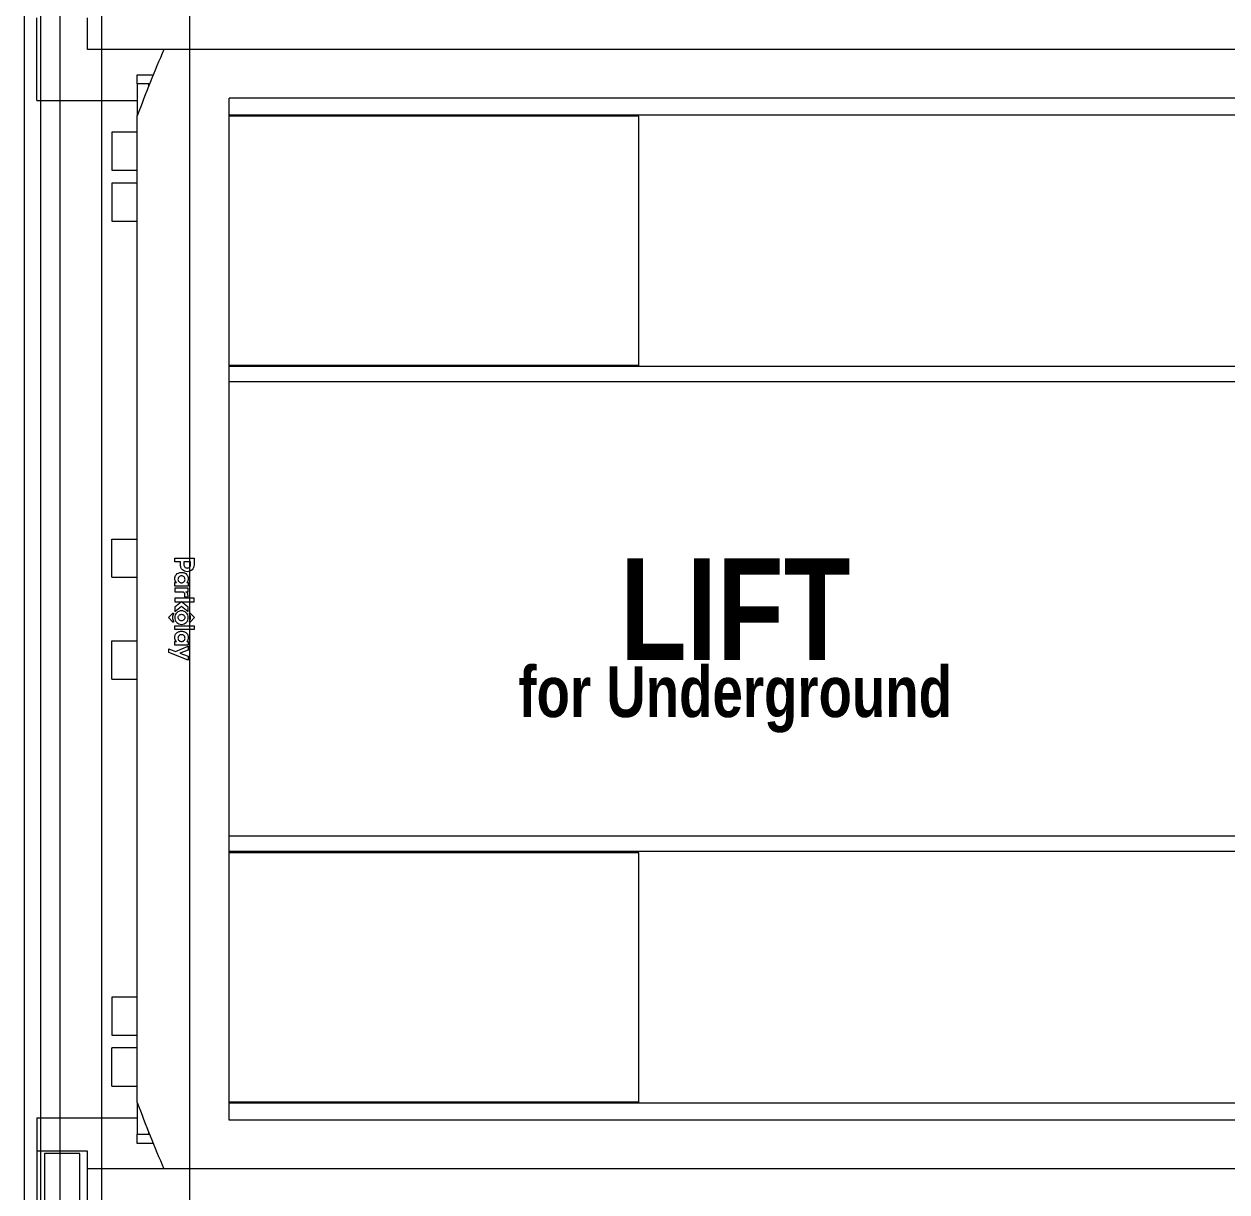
# Model space of a CAD drawing. Header units: inches. Extents: x -17229 to 23588, y -1896 to 20170.
# Drawn here: x -11595 to -9231, y 6918 to 9213 of the extents above; entities that cross this region are included whole.
import ezdxf

# ---------------------------------------------------------------- set-up
doc = ezdxf.new("R2010")
doc.units = ezdxf.units.IN
doc.header["$MEASUREMENT"] = 0
doc.set_wipeout_variables(frame=1)
for name, color, linetype in [('PK24-LABEL', 7, 'Continuous'), ('PK24-LOGO', 7, 'Continuous'), ('PK24E', 7, 'Continuous'), ('PK24E-DATA', 7, 'Continuous')]:
    doc.layers.add(name, color=color, linetype=linetype)
doc.layers.add('PK24E-COMP-PALLET', color=132, linetype='Continuous', true_color=0x00b7c8)
doc.layers.add('PK24E-SYS-LIFT', color=31, linetype='Continuous', true_color=0xffcc5a)
doc.styles.add('Impact', font='impact.ttf', dxfattribs={"height": 5})
doc.styles.get("Standard").update_dxf_attribs({"font": 'arial.ttf'})

# ---------------------------------------------------------------- blocks, each defined once
blk = doc.blocks.new('ELIFTUG---TOP-COMP-PKE24')
at = {"layer": 'PK24E-SYS-LIFT', "linetype": 'Continuous', "lineweight": 5}
for p, q in [((-287.25, 100), (-287.25, 116.25)), ((-277.25, 110), (-277.25, 116.25)), ((-255.5, 110), (-277.25, 110)), ((-255.5, 95), (-255.5, 110)), ((-267.5, 103.22), (-267.5, 105)), ((-267.5, 105), (-258.3, 105)), ((-258.3, 105), (-258.3, 103.22)), ((-265.25, 103.22), (-267.5, 103.22)), ((-267.5, 103.22), (-267.5, -103.22)), ((-265.25, 94), (-265.25, 103.22)), ((-258.3, 103.22), (-262.25, 103.22)), ((-262.25, 103.22), (-262.25, 94)), ((-258.3, 103.22), (-258.3, -103.22)), ((-287.25, 100), (-267.5, 100)), ((-257.8, 75.2), (-257.8, 94.8)), ((-253, 95), (-257.6, 95)), ((-257.6, 95), (-257.6, 75)), ((-253, 75), (-253, 95)), ((-252.8, 94.8), (-252.8, 75.2)), ((-267.5, 93.75), (-272.5, 93.75)), ((-272.5, 93.75), (-272.5, 86.25)), ((-262.25, 94), (-265.25, 94)), ((-265.25, 94), (-265.25, -94)), ((-262.25, 94), (-262.25, -94)), ((-257.8, 88), (-258.3, 88)), ((-272.5, 86.25), (-267.5, 86.25)), ((-267.5, 83.75), (-272.5, 83.75)), ((-272.5, 83.75), (-272.5, 76.25)), ((-230.5, 83.9), (-230.5, 67.75)), ((-220.5, 83.9), (-230.5, 83.9)), ((-220.5, 83.9), (-220.5, 81.9)), ((-258.3, 82), (-257.8, 82)), ((-252.8, 81.9), (-230.5, 81.9)), ((220.5, 81.9), (-220.5, 81.9)), ((-272.5, 76.25), (-267.5, 76.25)), ((-257.6, 75), (-253, 75)), ((-255.5, 67.75), (-255.5, 75)), ((-255.5, 73.9), (-230.5, 73.9)), ((-85.6, 73.9), (-220.5, 73.9)), ((-220.5, 73.9), (-220.5, -73.9)), ((-216.5, 2.25), (-216.5, 73.9)), ((-87.6, 2.25), (-87.6, 73.9)), ((-85.6, -73.9), (-85.6, 73.9)), ((77.6, 73.9), (-77.6, 73.9)), ((-77.6, 73.9), (-77.6, -73.9)), ((-258.3, 67.75), (-230.5, 67.75)), ((-230.5, 59.75), (-258.3, 59.75)), ((-255.5, 52.5), (-255.5, 59.75)), ((-230.5, 59.75), (-230.5, -59.75)), ((-257.8, 32.7), (-257.8, 52.3)), ((-253, 52.5), (-257.6, 52.5)), ((-257.6, 52.5), (-257.6, 32.5)), ((-253, 32.5), (-253, 52.5)), ((-252.8, 52.3), (-252.8, 32.7)), ((-257.8, 45.5), (-258.3, 45.5)), ((-258.3, 39.5), (-257.8, 39.5)), ((-257.6, 32.5), (-253, 32.5)), ((-255.5, 10), (-255.5, 32.5)), ((-127.91, 29.45), (-127.91, 24.3)), ((-127.91, 29.45), (-127.61, 29.45)), ((-127.61, 29.45), (-127.61, 24.3)), ((-127.61, 29.45), (-116.61, 29.45)), ((-116.61, 29.45), (-116.61, 24.3)), ((-116.61, 29.45), (-116.31, 29.45)), ((-116.31, 29.45), (-116.31, 24.3)), ((-151.04, 24.35), (-153.72, 21.67)), ((-146.87, 24.35), (-151.04, 24.35)), ((-151.04, 24.35), (-151.04, 5.05)), ((-146.87, 24.35), (-146.38, 24.35)), ((-135.72, 24.35), (-146.38, 24.35)), ((-135.72, 24.3), (-135.72, 24.35)), ((-135.72, 24.3), (-115.72, 24.3)), ((-135.72, 24.3), (-135.72, 22.37)), ((-114.42, 24.3), (-115.72, 24.3)), ((-115.72, 22.3), (-115.72, 24.3)), ((-114.42, 24.3), (-114.42, 5.1)), ((-153.72, 21.67), (-153.72, 7.73)), ((-135.72, 21.45), (-135.72, 22.37)), ((-135.72, 21.45), (-135.72, 20.02)), ((-135.72, 21.45), (-115.72, 21.45)), ((-115.72, 22.3), (-115.72, 21.45)), ((-115.72, 21.45), (-115.72, 19.93)), ((-112.62, 22.99), (-114.42, 22.99)), ((-112.62, 21.91), (-112.62, 22.99)), ((-112.62, 22.99), (-112.62, 6.41)), ((-110.52, 21.91), (-112.62, 21.91)), ((-112.62, 21.91), (-112.62, 14.7)), ((-109.02, 22.7), (-110.52, 22.7)), ((-110.52, 22.7), (-110.52, 6.7)), ((-103.72, 22.75), (-109.02, 22.75)), ((-109.02, 22.75), (-109.02, 22.55)), ((-109.02, 22.55), (-109.02, 14.4)), ((-103.72, 22.55), (-109.02, 22.55)), ((-102.72, 22.95), (-103.72, 22.95)), ((-103.72, 22.95), (-103.72, 22.75)), ((-103.72, 22.75), (-103.72, 14.4)), ((-102.72, 22.75), (-103.72, 22.75)), ((-102.72, 22.95), (-102.72, 22.75)), ((-102.72, 22.75), (-102.72, 14.4)), ((-97.72, 21.96), (-102.72, 22.4)), ((-135.72, 18.48), (-135.72, 20.02)), ((-115.72, 19.93), (-115.72, 18.48)), ((-96.62, 20.77), (-96.62, 20.56)), ((-96.62, 20.56), (-96.62, 19.04)), ((-96.62, 19.04), (-96.62, 15.55)), ((-135.72, 18.48), (-135.72, 15.68)), ((-115.72, 18.48), (-135.72, 18.48)), ((-115.72, 14.7), (-115.72, 18.48)), ((-96.62, 15.55), (-102.72, 17.18)), ((-135.72, 13.72), (-135.72, 15.68)), ((-115.72, 10.92), (-115.72, 14.7)), ((-112.62, 14.7), (-112.62, 7.49)), ((-109.02, 14.4), (-109.02, 12.75)), ((-103.72, 14.4), (-109.02, 14.4)), ((-103.72, 14.4), (-103.72, 12.75)), ((-102.72, 14.4), (-103.72, 14.4)), ((-102.72, 15.45), (-96.42, 13.65)), ((-102.72, 14.4), (-102.72, 12.75)), ((-96.42, 15.5), (-96.62, 15.55)), ((-96.42, 15.5), (-96.42, 14.92)), ((-96.42, 13.65), (-96.42, 14.92)), ((-272.5, 6.25), (-272.5, 13.75)), ((-272.5, 13.75), (-267.5, 13.75)), ((-135.72, 13.72), (-135.72, 10.92)), ((-109.32, 10.25), (-109.32, 12.75)), ((-97.67, 12.75), (-109.32, 12.75)), ((-96.42, 13.65), (-96.42, 11.5)), ((-95.52, 13.45), (-96.42, 13.54)), ((-257.8, -9.8), (-257.8, 9.8)), ((-253, 10), (-257.6, 10)), ((-257.6, 10), (-257.6, -10)), ((-253, -10), (-253, 10)), ((-252.8, 9.8), (-252.8, -9.8)), ((-135.72, 9.38), (-135.72, 10.92)), ((-135.72, 10.92), (-115.72, 10.92)), ((-115.72, 10.92), (-115.72, 9.47)), ((-115.72, 9.47), (-115.72, 6.6)), ((-109.32, 10.25), (-97.67, 10.25)), ((-109.02, 10.25), (-109.02, -4.25)), ((-103.72, 10.25), (-103.72, -4.25)), ((-102.72, 10.25), (-102.72, -4.25)), ((-96.42, 11.5), (-96.42, -5.5)), ((-153.72, 7.73), (-151.04, 5.05)), ((-135.72, 9.38), (-135.72, 6.6)), ((-112.62, 6.41), (-112.62, 7.49)), ((-112.62, 7.49), (-110.52, 7.49)), ((-96.42, 7.59), (-95.52, 7.65)), ((-94.92, 7.96), (-95.52, 8.02)), ((-95.52, 7.65), (-95.52, 5.93)), ((-94.92, 7.96), (-94.92, 5.04)), ((-272.5, 6.25), (-267.5, 6.25)), ((-151.04, 5.05), (-135.72, 5.05)), ((-135.72, 5.82), (-135.72, 6.6)), ((-115.72, 6.6), (-135.72, 6.6)), ((-135.72, 5.82), (-135.72, 5.1)), ((-135.72, 5.05), (-135.72, 5.1)), ((-115.72, 5.1), (-135.72, 5.1)), ((-115.72, 6.6), (-115.72, 5.87)), ((-115.72, 5.1), (-115.72, 5.87)), ((-115.72, 5.1), (-114.42, 5.1)), ((-114.42, 6.41), (-112.62, 6.41)), ((-109.02, 6.1), (-110.82, 6.1)), ((-110.82, 6.1), (-110.82, 0)), ((-110.52, 6.7), (-109.02, 6.7)), ((-95.52, 5.93), (-95.52, 5.07)), ((-95.52, 5.07), (-94.92, 5.04)), ((-94.62, 5.5), (-94.92, 5.5)), ((-94.92, 5.04), (-94.92, 4.29)), ((-94.62, 0), (-94.62, 5.5)), ((-257.8, 3), (-258.3, 3)), ((-110.82, 2.75), (-110.92, 2.75)), ((-110.92, 2.75), (-110.92, -2.75)), ((-94.92, 4.29), (-96.42, 4.37)), ((-94.92, 2.77), (-94.92, 4.29)), ((-94.92, 1.25), (-94.92, 2.77)), ((-94.52, 2.75), (-94.62, 2.75)), ((-94.52, -2.75), (-94.52, 2.75)), ((-111.02, 2.25), (-220, 2.25)), ((-220, 2.25), (-220, -2.25)), ((-110.82, 0), (-110.82, -6.1)), ((-94.92, 0), (-94.92, 1.25)), ((-94.92, -1.25), (-94.92, 0)), ((-94.62, -5.5), (-94.62, 0)), ((-85.6, 2.25), (-94.42, 2.25)), ((-220, -2.25), (-111.02, -2.25)), ((-216.5, -73.9), (-216.5, -2.25)), ((-94.92, -2.77), (-94.92, -1.25)), ((-94.42, -2.25), (-85.6, -2.25)), ((-87.6, -73.9), (-87.6, -2.25)), ((-258.3, -3), (-257.8, -3)), ((-110.92, -2.75), (-110.82, -2.75)), ((-109.32, -4.25), (-109.32, -6.75)), ((-97.67, -4.25), (-109.32, -4.25)), ((-94.92, -4.93), (-94.92, -2.77)), ((-94.62, -2.75), (-94.52, -2.75)), ((-272.5, -6.25), (-267.5, -6.25)), ((-272.5, -13.75), (-272.5, -6.25)), ((-110.82, -6.1), (-109.32, -6.1)), ((-109.32, -6.75), (-97.67, -6.75)), ((-109.02, -6.75), (-109.02, -8.05)), ((-96.42, -5.5), (-96.42, -8.05)), ((-94.92, -6.04), (-94.92, -4.93)), ((-94.92, -5.5), (-94.62, -5.5)), ((-94.92, -7.29), (-94.92, -6.04)), ((-96.42, -8.05), (-109.02, -8.05)), ((-108.92, -8.05), (-108.92, -8.79)), ((-108.92, -8.79), (-108.62, -8.79)), ((-108.62, -8.79), (-108.62, -8.05)), ((-96.82, -8.79), (-108.62, -8.79)), ((-96.82, -8.05), (-96.82, -8.79)), ((-96.82, -8.79), (-96.52, -8.79)), ((-96.52, -8.79), (-96.52, -8.05)), ((-96.42, -7.96), (-94.92, -7.8)), ((-94.92, -7.7), (-94.92, -7.29)), ((-94.92, -7.8), (-94.92, -7.7)), ((-257.6, -10), (-253, -10)), ((-255.5, -32.5), (-255.5, -10)), ((-272.5, -13.75), (-267.5, -13.75)), ((-257.8, -52.3), (-257.8, -32.7)), ((-253, -32.5), (-257.6, -32.5)), ((-257.6, -32.5), (-257.6, -52.5)), ((-253, -52.5), (-253, -32.5)), ((-252.8, -32.7), (-252.8, -52.3)), ((-257.8, -39.5), (-258.3, -39.5)), ((-258.3, -45.5), (-257.8, -45.5)), ((-257.6, -52.5), (-253, -52.5)), ((-255.5, -59.75), (-255.5, -52.5)), ((-258.3, -59.75), (-230.5, -59.75)), ((-230.5, -67.75), (-258.3, -67.75)), ((-255.5, -75), (-255.5, -67.75)), ((-230.5, -67.75), (-230.5, -83.9)), ((-257.8, -94.8), (-257.8, -75.2)), ((-253, -75), (-257.6, -75)), ((-257.6, -75), (-257.6, -95)), ((-255.5, -73.9), (-230.5, -73.9)), ((-253, -95), (-253, -75)), ((-252.8, -75.2), (-252.8, -94.8)), ((-220.5, -73.9), (-85.6, -73.9)), ((-77.6, -73.9), (77.6, -73.9)), ((-267.5, -76.25), (-272.5, -76.25)), ((-272.5, -76.25), (-272.5, -83.75)), ((-257.8, -82), (-258.3, -82)), ((-252.8, -81.9), (-230.5, -81.9)), ((220.5, -81.9), (-220.5, -81.9)), ((-220.5, -83.9), (-220.5, -81.9)), ((-153.1, -97.9), (-153.1, -81.9)), ((-80.1, -97.9), (-80.1, -81.9)), ((-272.5, -83.75), (-267.5, -83.75)), ((-220.5, -83.9), (-230.5, -83.9)), ((-267.5, -86.25), (-272.5, -86.25)), ((-272.5, -93.75), (-272.5, -86.25)), ((-258.3, -88), (-257.8, -88)), ((-272.5, -93.75), (-267.5, -93.75)), ((-265.25, -94), (-262.25, -94)), ((-265.25, -103.22), (-265.25, -94)), ((-262.25, -94), (-262.25, -103.22)), ((-257.6, -95), (-253, -95)), ((-255.5, -110), (-255.5, -95)), ((-80.1, -97.9), (-153.1, -97.9)), ((-287.25, -100), (-267.5, -100)), ((-287.25, -100), (-287.25, -106.55)), ((-267.5, -103.22), (-265.25, -103.22)), ((-267.5, -105), (-267.5, -103.22)), ((-262.25, -103.22), (-258.3, -103.22)), ((-258.3, -103.22), (-258.3, -105)), ((-258.3, -105), (-267.5, -105)), ((-277.25, -106.55), (-287.25, -106.55)), ((-287.25, -106.55), (-287.25, -124.05)), ((-285.7, -107), (-285.7, -120.25)), ((-278.8, -107), (-285.7, -107)), ((-278.8, -120.25), (-278.8, -107)), ((-277.25, -124.05), (-277.25, -106.55)), ((-255.5, -110), (-277.25, -110))]:
    blk.add_line(p, q, dxfattribs=at)
blk.add_circle((-98.47, 19.8), 2, dxfattribs=at)
for centre, radius, start, end in [((-257.6, 94.8), 0.2, 90, 180), ((-253, 94.8), 0.2, 0, 90), ((-257.6, 75.2), 0.2, 180, 270), ((-253, 75.2), 0.2, 270, 0), ((-257.6, 52.3), 0.2, 90, 180), ((-253, 52.3), 0.2, 0, 90), ((-257.6, 32.7), 0.2, 180, 270), ((-253, 32.7), 0.2, 270, 0), ((-98.47, 19.8), 2, 22.3316, 337.6684), ((-97.82, 20.77), 1.2, 0, 85), ((-98.47, 19.8), 2, 337.6684, 22.3316), ((-107.97, 11.5), 0.6, 0, 180), ((-97.77, 11.5), 0.6, 0, 180), ((-97.67, 11.5), 1.25, 0, 90), ((-257.6, 9.8), 0.2, 90, 180), ((-253, 9.8), 0.2, 0, 90), ((-107.97, 11.5), 0.6, 180, 0), ((-97.77, 11.5), 0.6, 180, 0), ((-97.67, 11.5), 1.25, 270, 0), ((-110.92, 2.65), 0.1, 90, 180), ((-94.52, 2.65), 0.1, 0, 90), ((-110.92, -2.65), 0.1, 180, 270), ((-97.67, -5.5), 1.25, 0, 90), ((-94.52, -2.65), 0.1, 270, 0), ((-107.97, -5.5), 0.6, 0, 180), ((-107.97, -5.5), 0.6, 180, 0), ((-97.77, -5.5), 0.6, 0, 180), ((-97.77, -5.5), 0.6, 180, 0), ((-97.67, -5.5), 1.25, 270, 0), ((-257.6, -9.8), 0.2, 180, 270), ((-253, -9.8), 0.2, 270, 0), ((-257.6, -32.7), 0.2, 90, 180), ((-253, -32.7), 0.2, 0, 90), ((-257.6, -52.3), 0.2, 180, 270), ((-253, -52.3), 0.2, 270, 0), ((-257.6, -75.2), 0.2, 90, 180), ((-253, -75.2), 0.2, 0, 90), ((-257.6, -94.8), 0.2, 180, 270), ((-253, -94.8), 0.2, 270, 0)]:
    blk.add_arc(centre, radius, start, end, dxfattribs=at)
for points, knots in [([(-146.38, 24.35), (-146.39, 24.35), (-146.39, 24.35), (-146.43, 24.35), (-146.49, 24.35), (-146.57, 24.35), (-146.65, 24.35), (-146.73, 24.35), (-146.8, 24.35), (-146.85, 24.35), (-146.86, 24.35), (-146.87, 24.35), (-146.87, 24.35)], [0, 0, 0, 0, 0.106796, 0.213587, 0.320506, 0.427756, 0.535476, 0.643626, 0.751921, 0.859857, 0.967036, 1, 1, 1, 1]), ([(-95.52, 9.79), (-95.52, 9.96), (-95.52, 10.31), (-95.52, 10.82), (-95.52, 11.3), (-95.52, 11.76), (-95.52, 12.18), (-95.52, 12.55), (-95.52, 12.87), (-95.52, 13.12), (-95.52, 13.31), (-95.52, 13.41), (-95.52, 13.46), (-95.52, 13.45), (-95.52, 13.45)], [0, 0, 0, 0, 0.090421, 0.180841, 0.271261, 0.361682, 0.452102, 0.542523, 0.632943, 0.723364, 0.813784, 0.904205, 0.994625, 1, 1, 1, 1]), ([(-95.52, 7.65), (-95.52, 7.81), (-95.52, 8.13), (-95.52, 8.66), (-95.52, 9.21), (-95.52, 9.6), (-95.52, 9.79)], [0, 0, 0, 0, 0.25, 0.5, 0.75, 1, 1, 1, 1]), ([(-111.02, 2.65), (-111.02, 2.64), (-111.02, 2.62), (-111.02, 2.46), (-111.02, 2.22), (-111.02, 1.89), (-111.02, 1.48), (-111.02, 1.02), (-111.02, 0.52), (-111.02, 0), (-111.02, -0.52), (-111.02, -1.02), (-111.02, -1.48), (-111.02, -1.89), (-111.02, -2.22), (-111.02, -2.46), (-111.02, -2.62), (-111.02, -2.64), (-111.02, -2.65)], [0, 0, 0, 0, 0.0625, 0.125, 0.1875, 0.25, 0.3125, 0.375, 0.4375, 0.5, 0.5625, 0.625, 0.6875, 0.75, 0.8125, 0.875, 0.9375, 1, 1, 1, 1]), ([(-94.42, 2.65), (-94.42, 2.64), (-94.42, 2.62), (-94.42, 2.46), (-94.42, 2.22), (-94.42, 1.89), (-94.42, 1.48), (-94.42, 1.02), (-94.42, 0.52), (-94.42, 0.17), (-94.42, 0)], [0, 0, 0, 0, 0.125, 0.25, 0.375, 0.5, 0.625, 0.75, 0.875, 1, 1, 1, 1]), ([(-94.42, 0), (-94.42, -0.17), (-94.42, -0.52), (-94.42, -1.02), (-94.42, -1.48), (-94.42, -1.89), (-94.42, -2.22), (-94.42, -2.46), (-94.42, -2.62), (-94.42, -2.64), (-94.42, -2.65)], [0, 0, 0, 0, 0.125, 0.25, 0.375, 0.5, 0.625, 0.75, 0.875, 1, 1, 1, 1])]:
    blk.add_open_spline(points, degree=3, knots=knots, dxfattribs=at)
blk = doc.blocks.new('LOGO----DECOR-PK24')
at = {"layer": 'PK24-LOGO', "lineweight": 5}
for p, q in [((-10, 2.13), (-8.71, 2.13)), ((-10, -1.62), (-10, 2.13)), ((-9.29, 1.47), (-9.29, 0.11)), ((-8.76, 1.47), (-9.29, 1.47)), ((-9.29, 0.11), (-8.76, 0.11)), ((-8.61, 1.46), (-8.76, 1.47)), ((-8.76, 0.11), (-8.61, 0.13)), ((-8.71, 2.13), (-8.43, 2.11)), ((-8.48, 1.42), (-8.61, 1.46)), ((-8.61, 0.13), (-8.48, 0.17)), ((-8.36, 1.35), (-8.48, 1.42)), ((-8.48, 0.17), (-8.36, 0.23)), ((-8.43, 2.11), (-8.3, 2.07)), ((-8.26, 1.27), (-8.36, 1.35)), ((-8.36, 0.23), (-8.26, 0.31)), ((-8.3, 2.07), (-8.17, 2.03)), ((-8.19, 1.17), (-8.26, 1.27)), ((-8.26, 0.31), (-8.19, 0.41)), ((-8.13, 1.05), (-8.19, 1.17)), ((-8.19, 0.41), (-8.13, 0.53)), ((-8.17, 2.03), (-7.94, 1.9)), ((-8.09, 0.93), (-8.13, 1.05)), ((-8.13, 0.53), (-8.09, 0.66)), ((-8.08, 0.79), (-8.09, 0.93)), ((-8.09, 0.66), (-8.08, 0.79)), ((-7.94, 1.9), (-7.74, 1.74)), ((-7.74, 1.74), (-7.58, 1.55)), ((-7.58, 0.04), (-7.74, -0.16)), ((-7.58, 1.55), (-7.46, 1.32)), ((-7.46, 0.27), (-7.58, 0.04)), ((-7.46, 1.32), (-7.38, 1.06)), ((-7.38, 0.52), (-7.46, 0.27)), ((-7.38, 1.06), (-7.36, 0.79)), ((-7.36, 0.79), (-7.38, 0.52)), ((-7.19, -0.02), (-7.16, 0.13)), ((-7.16, 0.13), (-7.11, 0.26)), ((-7.11, 0.26), (-6.98, 0.49)), ((-6.98, 0.49), (-6.82, 0.68)), ((-6.82, 0.68), (-6.62, 0.82)), ((-6.62, 0.82), (-6.41, 0.92)), ((-6.42, 0.06), (-6.48, -0.05)), ((-6.33, 0.17), (-6.42, 0.06)), ((-6.41, 0.92), (-6.19, 0.98)), ((-6.23, 0.25), (-6.33, 0.17)), ((-6.11, 0.31), (-6.23, 0.25)), ((-6.19, 0.98), (-5.97, 1)), ((-5.98, 0.35), (-6.11, 0.31)), ((-5.84, 0.36), (-5.98, 0.35)), ((-5.97, 1), (-5.74, 0.98)), ((-5.71, 0.35), (-5.84, 0.36)), ((-5.74, 0.98), (-5.53, 0.92)), ((-5.58, 0.31), (-5.71, 0.35)), ((-5.47, 0.24), (-5.58, 0.31)), ((-5.53, 0.92), (-5.35, 0.82)), ((-5.37, 0.16), (-5.47, 0.24)), ((-5.29, 0.06), (-5.37, 0.16)), ((-5.35, 0.82), (-5.21, 0.7)), ((-5.23, -0.06), (-5.29, 0.06)), ((-5.21, 0.7), (-5.21, 0.95)), ((-5.21, 0.95), (-4.5, 0.95)), ((-4.5, 0.95), (-4.5, -1.62)), ((-3.41, 0.95), (-4.11, 0.95)), ((-4.11, 0.95), (-4.11, -1.62)), ((-3.41, 0.53), (-3.41, 0.95)), ((-3.36, 0.62), (-3.41, 0.53)), ((-3.37, -0.03), (-3.32, 0.06)), ((-3.29, 0.71), (-3.36, 0.62)), ((-3.32, 0.06), (-3.26, 0.13)), ((-3.22, 0.78), (-3.29, 0.71)), ((-3.26, 0.13), (-3.19, 0.19)), ((-3.14, 0.84), (-3.22, 0.78)), ((-3.19, 0.19), (-3.11, 0.23)), ((-3.05, 0.89), (-3.14, 0.84)), ((-3.11, 0.23), (-3.02, 0.26)), ((-2.94, 0.92), (-3.05, 0.89)), ((-3.02, 0.26), (-2.92, 0.27)), ((-2.83, 0.94), (-2.94, 0.92)), ((-2.92, 0.27), (-2.42, 0.27)), ((-2.7, 0.95), (-2.83, 0.94)), ((-2.42, 0.95), (-2.7, 0.95)), ((-2.42, 0.27), (-2.42, 0.95)), ((-1.42, 2.13), (-2.13, 2.13)), ((-2.13, 2.13), (-2.13, -1.62)), ((-1.42, -1.62), (-1.42, 2.13)), ((-0.37, 0.95), (-1.42, -0.33)), ((-0.61, -0.33), (0.44, 0.95)), ((0.44, 0.95), (-0.37, 0.95)), ((0.44, 0.19), (0.36, -0.06)), ((0.56, 0.41), (0.44, 0.19)), ((0.72, 0.61), (0.56, 0.41)), ((0.92, 0.77), (0.72, 0.61)), ((0.77, 1.32), (0.79, 1.37)), ((0.78, 1.26), (0.77, 1.32)), ((0.81, 1.24), (0.78, 1.26)), ((0.79, 1.37), (1.61, 2.19)), ((0.85, 1.23), (0.81, 1.24)), ((0.89, 1.24), (0.85, 1.23)), ((1.07, 1.32), (0.89, 1.24)), ((1.15, 0.9), (0.92, 0.77)), ((1.27, 1.37), (1.07, 1.32)), ((1.07, -0.08), (1.13, 0.03)), ((1.13, 0.03), (1.21, 0.12)), ((1.4, 0.98), (1.15, 0.9)), ((1.21, 0.12), (1.3, 0.2)), ((1.46, 1.41), (1.27, 1.37)), ((1.3, 0.2), (1.41, 0.26)), ((1.67, 1), (1.4, 0.98)), ((1.41, 0.26), (1.54, 0.3)), ((1.67, 1.42), (1.46, 1.41)), ((1.54, 0.3), (1.67, 0.31)), ((1.61, 2.19), (1.67, 2.21)), ((1.67, 2.21), (1.73, 2.19)), ((1.87, 1.41), (1.67, 1.42)), ((1.94, 0.98), (1.67, 1)), ((1.67, 0.31), (1.8, 0.3)), ((1.73, 2.19), (2.54, 1.37)), ((1.8, 0.3), (1.92, 0.26)), ((2.07, 1.37), (1.87, 1.41)), ((1.92, 0.26), (2.03, 0.2)), ((2.19, 0.9), (1.94, 0.98)), ((2.03, 0.2), (2.13, 0.12)), ((2.26, 1.32), (2.07, 1.37)), ((2.13, 0.12), (2.2, 0.03)), ((2.41, 0.77), (2.19, 0.9)), ((2.2, 0.03), (2.26, -0.08)), ((2.45, 1.24), (2.26, 1.32)), ((2.61, 0.61), (2.41, 0.77)), ((2.48, 1.23), (2.45, 1.24)), ((2.52, 1.24), (2.48, 1.23)), ((2.55, 1.26), (2.52, 1.24)), ((2.54, 1.37), (2.57, 1.32)), ((2.57, 1.32), (2.55, 1.26)), ((2.78, 0.41), (2.61, 0.61)), ((2.9, 0.19), (2.78, 0.41)), ((2.98, -0.06), (2.9, 0.19)), ((3.31, 2.13), (4.01, 2.13)), ((3.31, -1.62), (3.31, 2.13)), ((4.01, 2.13), (4.01, -1.62)), ((4.37, -0.02), (4.4, 0.13)), ((4.4, 0.13), (4.45, 0.26)), ((4.45, 0.26), (4.58, 0.49)), ((4.58, 0.49), (4.74, 0.68)), ((4.74, 0.68), (4.93, 0.82)), ((4.93, 0.82), (5.15, 0.92)), ((5.14, 0.06), (5.08, -0.05)), ((5.23, 0.17), (5.14, 0.06)), ((5.15, 0.92), (5.37, 0.98)), ((5.33, 0.25), (5.23, 0.17)), ((5.45, 0.31), (5.33, 0.25)), ((5.37, 0.98), (5.59, 1)), ((5.58, 0.35), (5.45, 0.31)), ((5.72, 0.36), (5.58, 0.35)), ((5.59, 1), (5.82, 0.98)), ((5.85, 0.35), (5.72, 0.36)), ((5.82, 0.98), (6.03, 0.92)), ((5.98, 0.31), (5.85, 0.35)), ((6.09, 0.24), (5.98, 0.31)), ((6.03, 0.92), (6.21, 0.82)), ((6.19, 0.16), (6.09, 0.24)), ((6.27, 0.06), (6.19, 0.16)), ((6.21, 0.82), (6.35, 0.7)), ((6.32, -0.06), (6.27, 0.06)), ((6.35, 0.7), (6.35, 0.95)), ((6.35, 0.95), (7.06, 0.95)), ((7.06, 0.95), (7.06, -1.62)), ((8.33, -1.51), (7.31, 0.95)), ((7.31, 0.95), (8.05, 0.95)), ((8.05, 0.95), (8.68, -0.63)), ((10, 0.95), (8.51, -2.81)), ((8.68, -0.63), (9.27, 0.95)), ((9.27, 0.95), (10, 0.95)), ((-9.29, -1.62), (-10, -1.62)), ((-8.71, -0.55), (-9.29, -0.55)), ((-9.29, -0.55), (-9.29, -1.62)), ((-8.43, -0.52), (-8.71, -0.55)), ((-8.3, -0.49), (-8.43, -0.52)), ((-8.17, -0.44), (-8.3, -0.49)), ((-7.94, -0.32), (-8.17, -0.44)), ((-7.74, -0.16), (-7.94, -0.32)), ((-7.22, -0.33), (-7.21, -0.17)), ((-7.21, -0.5), (-7.22, -0.33)), ((-7.21, -0.17), (-7.19, -0.02)), ((-7.19, -0.65), (-7.21, -0.5)), ((-7.16, -0.79), (-7.19, -0.65)), ((-7.1, -0.92), (-7.16, -0.79)), ((-6.97, -1.15), (-7.1, -0.92)), ((-6.81, -1.34), (-6.97, -1.15)), ((-6.62, -1.48), (-6.81, -1.34)), ((-6.41, -1.59), (-6.62, -1.48)), ((-6.52, -0.18), (-6.53, -0.33)), ((-6.53, -0.33), (-6.52, -0.47)), ((-6.48, -0.05), (-6.52, -0.18)), ((-6.52, -0.47), (-6.48, -0.6)), ((-6.48, -0.6), (-6.42, -0.72)), ((-6.42, -0.72), (-6.33, -0.82)), ((-6.19, -1.65), (-6.41, -1.59)), ((-6.33, -0.82), (-6.23, -0.9)), ((-6.23, -0.9), (-6.11, -0.97)), ((-5.98, -1.67), (-6.19, -1.65)), ((-6.11, -0.97), (-5.98, -1.01)), ((-5.98, -1.01), (-5.84, -1.02)), ((-5.74, -1.65), (-5.98, -1.67)), ((-5.84, -1.02), (-5.71, -1.01)), ((-5.53, -1.57), (-5.74, -1.65)), ((-5.71, -1.01), (-5.58, -0.97)), ((-5.58, -0.97), (-5.47, -0.9)), ((-5.35, -1.47), (-5.53, -1.57)), ((-5.47, -0.9), (-5.37, -0.82)), ((-5.37, -0.82), (-5.29, -0.72)), ((-5.21, -1.33), (-5.35, -1.47)), ((-5.29, -0.72), (-5.23, -0.6)), ((-5.2, -0.19), (-5.23, -0.06)), ((-5.23, -0.6), (-5.2, -0.47)), ((-5.21, -1.62), (-5.21, -1.33)), ((-5.21, -1.33), (-5.21, -1.33)), ((-4.5, -1.62), (-5.21, -1.62)), ((-5.19, -0.33), (-5.2, -0.19)), ((-5.2, -0.47), (-5.19, -0.33)), ((-4.11, -1.62), (-3.41, -1.62)), ((-3.41, -0.21), (-3.4, -0.12)), ((-3.41, -1.62), (-3.41, -0.21)), ((-3.4, -0.12), (-3.37, -0.03)), ((-2.13, -1.62), (-1.42, -1.62)), ((-1.42, -0.33), (-0.37, -1.62)), ((0.44, -1.62), (-0.61, -0.33)), ((-0.37, -1.62), (0.44, -1.62)), ((0.36, -0.06), (0.33, -0.33)), ((0.33, -0.33), (0.36, -0.6)), ((0.36, -0.6), (0.44, -0.85)), ((0.44, -0.85), (0.56, -1.08)), ((0.56, -1.08), (0.72, -1.28)), ((0.72, -1.28), (0.92, -1.44)), ((0.77, -1.98), (0.78, -1.93)), ((0.79, -2.04), (0.77, -1.98)), ((0.78, -1.93), (0.81, -1.9)), ((1.61, -2.85), (0.79, -2.04)), ((0.81, -1.9), (0.85, -1.89)), ((0.85, -1.89), (0.89, -1.9)), ((0.89, -1.9), (1.07, -1.98)), ((0.92, -1.44), (1.15, -1.56)), ((1.02, -0.33), (1.03, -0.2)), ((1.03, -0.46), (1.02, -0.33)), ((1.03, -0.2), (1.07, -0.08)), ((1.07, -0.59), (1.03, -0.46)), ((1.13, -0.7), (1.07, -0.59)), ((1.07, -1.98), (1.27, -2.04)), ((1.21, -0.79), (1.13, -0.7)), ((1.15, -1.56), (1.4, -1.64)), ((1.3, -0.87), (1.21, -0.79)), ((1.27, -2.04), (1.46, -2.07)), ((1.41, -0.93), (1.3, -0.87)), ((1.4, -1.64), (1.67, -1.67)), ((1.54, -0.97), (1.41, -0.93)), ((1.46, -2.07), (1.67, -2.09)), ((1.67, -0.98), (1.54, -0.97)), ((1.8, -0.97), (1.67, -0.98)), ((1.67, -1.67), (1.94, -1.64)), ((1.67, -2.09), (1.87, -2.07)), ((2.54, -2.04), (1.73, -2.85)), ((1.92, -0.93), (1.8, -0.97)), ((1.87, -2.07), (2.07, -2.04)), ((2.03, -0.87), (1.92, -0.93)), ((1.94, -1.64), (2.19, -1.56)), ((2.13, -0.79), (2.03, -0.87)), ((2.07, -2.04), (2.26, -1.98)), ((2.2, -0.7), (2.13, -0.79)), ((2.19, -1.56), (2.41, -1.44)), ((2.26, -0.59), (2.2, -0.7)), ((2.26, -0.08), (2.3, -0.2)), ((2.3, -0.46), (2.26, -0.59)), ((2.26, -1.98), (2.45, -1.9)), ((2.3, -0.2), (2.31, -0.33)), ((2.31, -0.33), (2.3, -0.46)), ((2.41, -1.44), (2.61, -1.28)), ((2.45, -1.9), (2.48, -1.89)), ((2.48, -1.89), (2.52, -1.9)), ((2.52, -1.9), (2.55, -1.93)), ((2.57, -1.98), (2.54, -2.04)), ((2.55, -1.93), (2.57, -1.98)), ((2.61, -1.28), (2.78, -1.08)), ((2.78, -1.08), (2.9, -0.85)), ((2.9, -0.85), (2.98, -0.6)), ((3, -0.33), (2.98, -0.06)), ((2.98, -0.6), (3, -0.33)), ((4.01, -1.62), (3.31, -1.62)), ((4.34, -0.17), (4.37, -0.02)), ((4.34, -0.33), (4.34, -0.17)), ((4.34, -0.5), (4.34, -0.33)), ((4.37, -0.65), (4.34, -0.5)), ((4.4, -0.79), (4.37, -0.65)), ((4.46, -0.92), (4.4, -0.79)), ((4.59, -1.15), (4.46, -0.92)), ((4.75, -1.34), (4.59, -1.15)), ((4.94, -1.48), (4.75, -1.34)), ((5.15, -1.59), (4.94, -1.48)), ((5.04, -0.18), (5.03, -0.33)), ((5.03, -0.33), (5.04, -0.47)), ((5.08, -0.05), (5.04, -0.18)), ((5.04, -0.47), (5.08, -0.6)), ((5.08, -0.6), (5.14, -0.72)), ((5.14, -0.72), (5.23, -0.82)), ((5.37, -1.65), (5.15, -1.59)), ((5.23, -0.82), (5.33, -0.9)), ((5.33, -0.9), (5.45, -0.97)), ((5.58, -1.67), (5.37, -1.65)), ((5.45, -0.97), (5.58, -1.01)), ((5.58, -1.01), (5.72, -1.02)), ((5.81, -1.65), (5.58, -1.67)), ((5.72, -1.02), (5.85, -1.01)), ((6.03, -1.57), (5.81, -1.65)), ((5.85, -1.01), (5.98, -0.97)), ((5.98, -0.97), (6.09, -0.9)), ((6.21, -1.47), (6.03, -1.57)), ((6.09, -0.9), (6.19, -0.82)), ((6.19, -0.82), (6.27, -0.72)), ((6.35, -1.33), (6.21, -1.47)), ((6.27, -0.72), (6.32, -0.6)), ((6.36, -0.19), (6.32, -0.06)), ((6.32, -0.6), (6.36, -0.47)), ((6.35, -1.62), (6.35, -1.33)), ((6.35, -1.33), (6.35, -1.33)), ((7.06, -1.62), (6.35, -1.62)), ((6.37, -0.33), (6.36, -0.19)), ((6.36, -0.47), (6.37, -0.33)), ((7.8, -2.81), (8.33, -1.51)), ((1.67, -2.88), (1.61, -2.85)), ((1.73, -2.85), (1.67, -2.88)), ((8.51, -2.81), (7.8, -2.81))]:
    blk.add_line(p, q, dxfattribs=at)
blk = doc.blocks.new('*U15')
at = {"lineweight": 5}
blk.add_wipeout([(-262.27, 110), (262.27, 110), (267.5, 96.99), (267.5, -96.99), (262.27, -110), (-262.27, -110), (-267.5, -96.99), (-267.5, 96.99)], dxfattribs=at)
at = {"layer": 'PK24E-COMP-PALLET', "lineweight": 5}
for p, q in [((262.27, 110), (-262.27, 110)), ((-249.45, -100.42), (-249.45, 100.42)), ((249.45, 100.42), (-249.45, 100.42)), ((-267.5, -96.99), (-267.5, 96.99)), ((249.45, 97.11), (-249.45, 97.11)), ((-168.92, 96.89), (-249.45, 96.89)), ((-168.92, 47.89), (-168.92, 96.89)), ((-168.92, 47.89), (-249.45, 47.89)), ((249.45, 47.67), (-249.45, 47.67)), ((249.45, 44.65), (-249.45, 44.65)), ((249.45, -44.65), (-249.45, -44.65)), ((249.45, -47.67), (-249.45, -47.67)), ((-168.92, -47.89), (-249.45, -47.89)), ((-168.92, -96.89), (-168.92, -47.89)), ((-168.92, -96.89), (-249.45, -96.89)), ((249.45, -97.11), (-249.45, -97.11)), ((249.45, -100.42), (-249.45, -100.42)), ((262.27, -110), (-262.27, -110))]:
    blk.add_line(p, q, dxfattribs=at)
for start, end in [(156.6469, 159.5434), (200.4566, 203.3531)]:
    blk.add_arc((-7.5, 0), 277.5, start, end, dxfattribs=at)
at = {"linetype": 'Continuous', "lineweight": 5, "rotation": 270}
blk.add_blockref('LOGO----DECOR-PK24', (-258.48, 0), dxfattribs=at)
blk = doc.blocks.new('ELIFT-CW--TOP-COMP-PKE24')
at = {"layer": 'PK24E-SYS-LIFT', "lineweight": 5}
for p, q in [((-12.85, 145.45), (-12.85, 140.1)), ((-6.85, 145.45), (-12.85, 145.45)), ((-6.85, 141.6), (-6.85, 145.45)), ((-5.15, 145.45), (-5.15, 141.6)), ((0.85, 145.45), (-5.15, 145.45)), ((0.85, 140.1), (0.85, 145.45)), ((-5.15, 142.1), (-6.85, 142.1)), ((-12, 140.1), (-12.85, 140.1)), ((0, 141.6), (-12, 141.6)), ((-12, 141.6), (-12, 138.15)), ((0, 138.15), (0, 141.6)), ((0.85, 140.1), (0, 140.1)), ((-12, 123.18), (-12, 138.15)), ((-7.65, 138.15), (-12, 138.15)), ((-7.65, 137.9), (-7.65, 138.95)), ((-7.65, 138.95), (-4.35, 138.95)), ((-7.65, 138.62), (-6.73, 138.62)), ((-7.65, 137.52), (-7.65, 138.62)), ((-7.27, 137.52), (-7.65, 137.52)), ((-7.65, 137.52), (-7.65, 134.98)), ((-7.27, 134.98), (-7.27, 137.52)), ((-6.73, 138.95), (-5.27, 138.95)), ((-6.73, 138.62), (-6.73, 138.95)), ((-5.27, 138.95), (-5.27, 138.62)), ((-5.27, 138.62), (-4.35, 138.62)), ((-4.73, 137.52), (-4.73, 134.98)), ((-4.35, 137.52), (-4.73, 137.52)), ((-4.35, 138.95), (-4.35, 137.9)), ((-4.35, 138.62), (-4.35, 137.52)), ((0, 138.15), (-4.35, 138.15)), ((-4.35, 137.52), (-4.35, 134.98)), ((0, 123.18), (0, 138.15)), ((-7.65, 133.88), (-7.65, 134.98)), ((-7.65, 134.98), (-7.27, 134.98)), ((-4.73, 134.98), (-4.35, 134.98)), ((-4.35, 134.98), (-4.35, 133.88)), ((-7.65, 133.55), (-7.65, 134.6)), ((-6.73, 133.88), (-7.65, 133.88)), ((-4.35, 133.55), (-7.65, 133.55)), ((-7.65, 131.9), (-7.65, 132.95)), ((-7.65, 132.95), (-4.35, 132.95)), ((-7.65, 132.62), (-6.73, 132.62)), ((-7.65, 131.52), (-7.65, 132.62)), ((-6.73, 133.55), (-6.73, 133.88)), ((-5.27, 133.55), (-6.73, 133.55)), ((-6.73, 132.95), (-5.27, 132.95)), ((-6.73, 132.62), (-6.73, 132.95)), ((-5.27, 133.88), (-5.27, 133.55)), ((-4.35, 133.88), (-5.27, 133.88)), ((-5.27, 132.95), (-5.27, 132.62)), ((-5.27, 132.62), (-4.35, 132.62)), ((-4.35, 134.6), (-4.35, 133.55)), ((-4.35, 132.95), (-4.35, 131.9)), ((-4.35, 132.62), (-4.35, 131.52)), ((-7.27, 131.52), (-7.65, 131.52)), ((-7.65, 131.52), (-7.65, 128.98)), ((-7.27, 128.98), (-7.27, 131.52)), ((-4.73, 131.52), (-4.73, 128.98)), ((-4.35, 131.52), (-4.73, 131.52)), ((-4.35, 131.52), (-4.35, 128.98)), ((-7.65, 127.88), (-7.65, 128.98)), ((-7.65, 128.98), (-7.27, 128.98)), ((-7.65, 127.55), (-7.65, 128.6)), ((-6.73, 127.88), (-7.65, 127.88)), ((-6.73, 127.55), (-6.73, 127.88)), ((-5.27, 127.88), (-5.27, 127.55)), ((-4.35, 127.88), (-5.27, 127.88)), ((-4.73, 128.98), (-4.35, 128.98)), ((-4.35, 128.98), (-4.35, 127.88)), ((-4.35, 128.6), (-4.35, 127.55)), ((-4.35, 127.55), (-7.65, 127.55)), ((-5.27, 127.55), (-6.73, 127.55)), ((0, 123.18), (-12, 123.18)), ((-12, 120.81), (-12, 123.18)), ((0, 123.18), (0, 120.81)), ((0, 120.81), (-12, 120.81)), ((-12, 120.81), (-12, -120.81)), ((0, 120.81), (0, -120.81)), ((-12, -120.81), (0, -120.81)), ((-12, -123.18), (-12, -120.81)), ((0, -120.81), (0, -123.18)), ((-12, -123.18), (-12, -138.15)), ((0, -123.18), (-12, -123.18)), ((0, -123.18), (0, -138.15)), ((-7.65, -127.55), (-7.65, -128.6)), ((-4.35, -127.55), (-7.65, -127.55)), ((-6.73, -127.55), (-6.73, -127.88)), ((-5.27, -127.55), (-6.73, -127.55)), ((-5.27, -127.88), (-5.27, -127.55)), ((-4.35, -128.6), (-4.35, -127.55)), ((-7.65, -127.88), (-7.65, -128.98)), ((-6.73, -127.88), (-7.65, -127.88)), ((-7.65, -128.98), (-7.27, -128.98)), ((-7.65, -131.52), (-7.65, -128.98)), ((-7.27, -128.98), (-7.27, -131.52)), ((-4.35, -127.88), (-5.27, -127.88)), ((-4.73, -128.98), (-4.35, -128.98)), ((-4.73, -131.52), (-4.73, -128.98)), ((-4.35, -128.98), (-4.35, -127.88)), ((-4.35, -131.52), (-4.35, -128.98)), ((-7.65, -131.52), (-7.65, -132.62)), ((-7.27, -131.52), (-7.65, -131.52)), ((-7.65, -131.9), (-7.65, -132.95)), ((-4.35, -131.52), (-4.73, -131.52)), ((-4.35, -132.62), (-4.35, -131.52)), ((-4.35, -132.95), (-4.35, -131.9)), ((-7.65, -132.62), (-6.73, -132.62)), ((-7.65, -132.95), (-4.35, -132.95)), ((-7.65, -133.55), (-7.65, -134.6)), ((-4.35, -133.55), (-7.65, -133.55)), ((-7.65, -133.88), (-7.65, -134.98)), ((-6.73, -133.88), (-7.65, -133.88)), ((-6.73, -132.62), (-6.73, -132.95)), ((-6.73, -132.95), (-5.27, -132.95)), ((-6.73, -133.55), (-6.73, -133.88)), ((-5.27, -133.55), (-6.73, -133.55)), ((-5.27, -132.62), (-4.35, -132.62)), ((-5.27, -132.95), (-5.27, -132.62)), ((-5.27, -133.88), (-5.27, -133.55)), ((-4.35, -133.88), (-5.27, -133.88)), ((-4.35, -134.6), (-4.35, -133.55)), ((-4.35, -134.98), (-4.35, -133.88)), ((-7.65, -134.98), (-7.27, -134.98)), ((-7.65, -137.52), (-7.65, -134.98)), ((-7.27, -134.98), (-7.27, -137.52)), ((-4.73, -134.98), (-4.35, -134.98)), ((-4.73, -137.52), (-4.73, -134.98)), ((-4.35, -137.52), (-4.35, -134.98)), ((-7.65, -138.15), (-12, -138.15)), ((-12, -138.15), (-12, -141.6)), ((-7.65, -137.52), (-7.65, -138.62)), ((-7.27, -137.52), (-7.65, -137.52)), ((-7.65, -137.9), (-7.65, -138.95)), ((-7.65, -138.62), (-6.73, -138.62)), ((-7.65, -138.95), (-4.35, -138.95)), ((-6.73, -138.62), (-6.73, -138.95)), ((-6.73, -138.95), (-5.27, -138.95)), ((-5.27, -138.62), (-4.35, -138.62)), ((-5.27, -138.95), (-5.27, -138.62)), ((-4.35, -137.52), (-4.73, -137.52)), ((-4.35, -138.62), (-4.35, -137.52)), ((-4.35, -138.95), (-4.35, -137.9)), ((0, -138.15), (-4.35, -138.15)), ((0, -141.6), (0, -138.15)), ((-12.85, -140.1), (-12.85, -145.45)), ((-12, -140.1), (-12.85, -140.1)), ((0, -141.6), (-12, -141.6)), ((-6.85, -145.45), (-6.85, -141.6)), ((-5.15, -141.6), (-5.15, -145.45)), ((0.85, -140.1), (0, -140.1)), ((0.85, -145.45), (0.85, -140.1)), ((-5.15, -142.1), (-6.85, -142.1)), ((-6.85, -145.45), (-12.85, -145.45)), ((0.85, -145.45), (-5.15, -145.45))]:
    blk.add_line(p, q, dxfattribs=at)
blk = doc.blocks.new('ELIFT-DU--TOP-COMP-PKE24')
at = {"layer": 'PK24E-SYS-LIFT', "linetype": 'Continuous', "lineweight": 5}
for p, q in [((-289.75, 153.5), (-289.75, -153.5)), ((-282.75, 153.5), (-282.75, -153.5)), ((-257.25, 119.1), (-257.25, -119.1))]:
    blk.add_line(p, q, dxfattribs=at)
at = {"lineweight": 5}
blk.add_blockref('ELIFT-CW--TOP-COMP-PKE24', (-274.5, 0), dxfattribs=at)
blk = doc.blocks.new('ELIFTUG--WDU-TOP-SYS-PKE24')
at = {"lineweight": 5}
blk.add_blockref('ELIFTUG---TOP-COMP-PKE24', (0, 0), dxfattribs=at)
at = {"layer": 'PK24E', "lineweight": 5}
blk.add_blockref('*U15', (0, 0), dxfattribs=at)
at = {"lineweight": 5}
blk.add_blockref('ELIFT-DU--TOP-COMP-PKE24', (0, 0), dxfattribs=at)
at = {"layer": 'PK24-LABEL', "lineweight": 5, "attachment_point": 5, "style": 'Impact'}
for s, width, gutter_width, heights, insert, char_height in [('LIFT', 46.1333, 12.5, [0], (-150, 0), 20), ('for Underground', 87.5782, 0, [30.57], (-150, -17.76), 10)]:
    blk.add_mtext_dynamic_manual_height_columns(s, width=width, gutter_width=gutter_width, heights=heights, dxfattribs=dict(at, insert=insert, char_height=char_height))
at = {"layer": 'PK24E-DATA', "lineweight": 5}
for tag, p in [('COMP_TYPE', (3.33, 12.5)), ('LAYOUT_ID', (3.33, 2.5)), ('SYSTEM_ID', (3.33, -7.5)), ('CARRIER_ID', (3.33, -17.5)), ('CON_CARS', (3.33, -27.5))]:
    blk.add_attdef(tag, p, '', height=5, dxfattribs=at)

msp = doc.modelspace()

# ---------------------------------------------------------------- block references
at = {"layer": 'PK24E', "lineweight": 5, "xscale": 10, "yscale": 10, "zscale": 10}
msp.add_blockref('ELIFTUG--WDU-TOP-SYS-PKE24', (-8697.1, 8063.3), dxfattribs=at)

doc.saveas('drawing.dxf')
